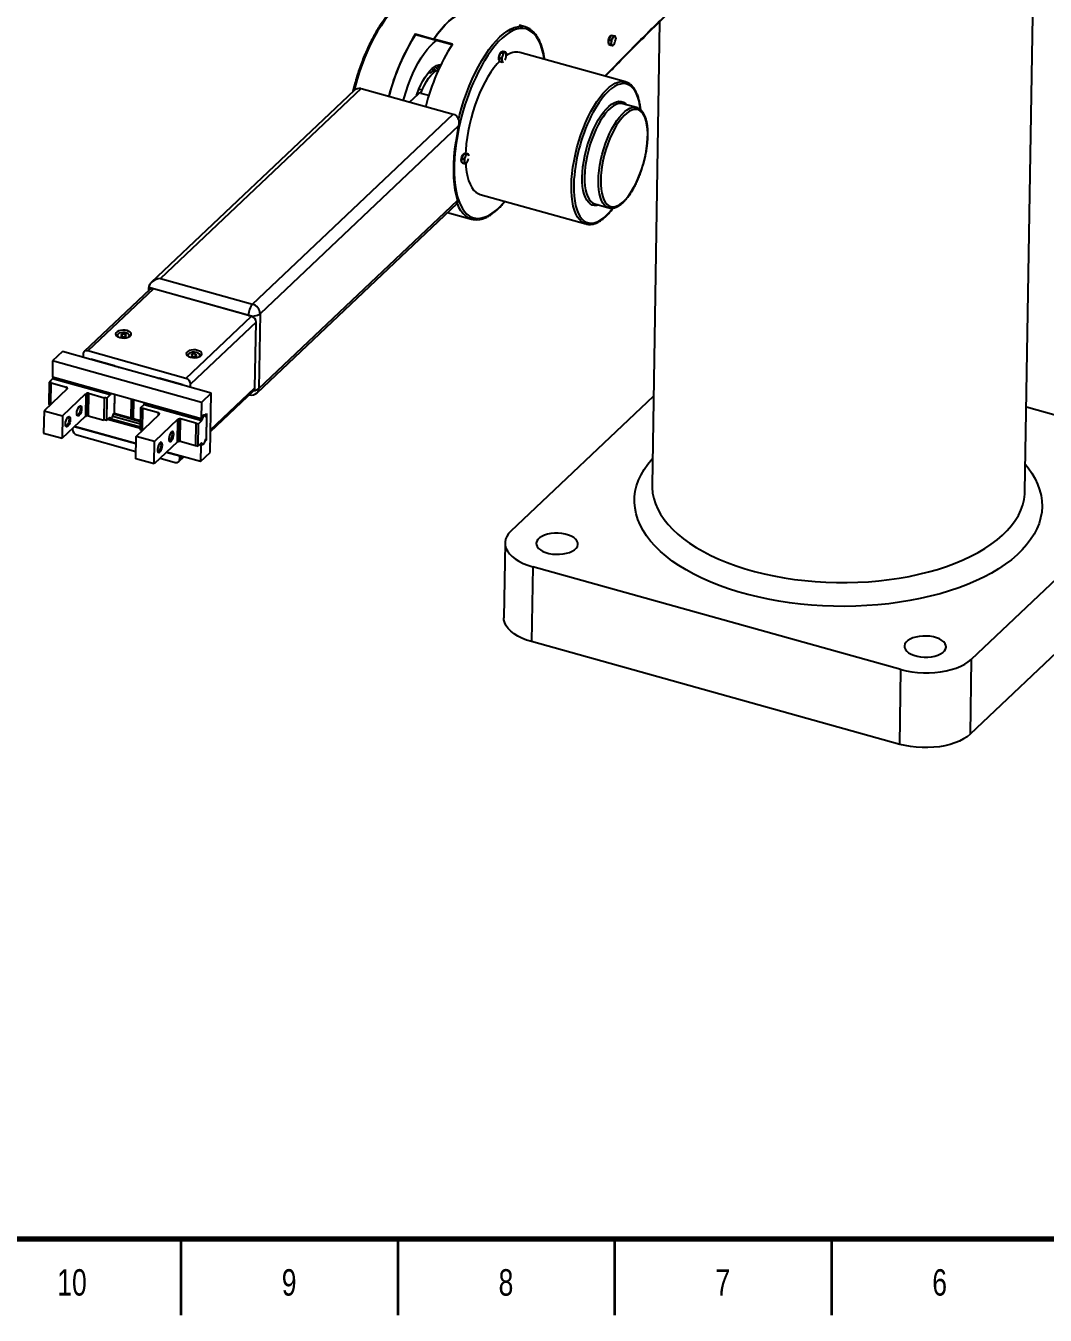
# Model space of a CAD drawing. Header units: millimetres. Extents: x 2 to 1187, y 2 to 839.
# Drawn here: x 708.7 to 943.8, y 2.5 to 299.8 of the extents above; entities that cross this region are included whole.
import ezdxf

# ---------------------------------------------------------------- set-up
doc = ezdxf.new("R2010")
doc.units = ezdxf.units.MM
doc.header["$PDSIZE"] = -1
doc.styles.add('SLDTEXTSTYLE0', font='TXT', dxfattribs={"width": 0.75})

msp = doc.modelspace()

# ---------------------------------------------------------------- linework, layer by layer
at = {"color": 7, "linetype": 'Continuous', "lineweight": 25}
for p, q in [((939.112363, 192.494074), (941.278208, 326.004343)), ((854.856924, 300.732456), (853.123677, 193.889009)), ((798.583783, 297.929971), (802.828872, 296.745589)), ((798.590492, 297.834414), (798.583783, 297.929971)), ((798.590492, 297.834414), (802.835581, 296.650032)), ((823.874508, 299.556379), (822.459478, 299.951173)), ((843.438106, 297.146018), (843.706598, 297.643406)), ((843.706598, 297.643406), (844.18572, 297.509731)), ((843.706598, 297.643406), (843.949624, 297.578197)), ((843.786057, 297.622086), (843.809776, 297.617223)), ((843.950453, 297.577974), (843.809776, 297.617223)), ((843.949624, 297.578197), (844.192651, 297.512987)), ((844.192651, 297.512987), (844.671773, 297.379312)), ((844.671773, 297.379312), (844.515636, 297.420279)), ((802.835581, 296.650032), (802.828872, 296.745589)), ((807.076036, 295.564319), (802.830947, 296.748701)), ((802.830947, 296.748701), (802.83765, 296.653138)), ((802.83765, 296.653138), (807.023506, 295.485282)), ((843.118685, 295.523431), (843.14415, 296.08603)), ((843.118685, 295.523431), (843.597807, 295.389756)), ((843.14415, 296.08603), (843.169615, 296.648629)), ((843.169615, 296.648629), (843.438106, 297.146018)), ((843.169615, 296.648629), (843.648737, 296.514953)), ((843.597807, 295.389756), (843.927723, 295.300304)), ((843.648737, 296.514953), (843.710162, 295.928112)), ((844.329307, 295.554951), (844.339003, 295.568802)), ((817.860803, 292.432324), (818.059204, 293.031589)), ((817.95233, 292.011267), (817.860803, 292.432324)), ((817.860803, 292.432324), (818.339925, 292.298649)), ((818.043857, 291.59021), (817.95233, 292.011267)), ((818.003544, 291.768684), (818.005159, 291.768233)), ((818.043857, 291.59021), (818.522979, 291.456535)), ((818.059204, 293.031589), (818.257604, 293.630854)), ((818.257604, 293.630854), (818.547532, 293.809061)), ((818.257604, 293.630854), (818.736726, 293.497179)), ((818.339925, 292.298649), (818.518342, 291.85335)), ((818.522979, 291.456535), (818.899797, 291.6105)), ((818.547532, 293.809061), (818.837459, 293.987269)), ((818.650334, 293.87225), (818.594766, 293.887754)), ((818.837459, 293.987269), (819.316581, 293.853593)), ((819.316581, 293.853593), (819.113544, 293.651144)), ((847.025106, 286.868203), (822.615843, 293.678399)), ((802.019367, 289.036361), (802.125493, 289.006751)), ((802.46407, 289.327441), (802.125493, 289.006751)), ((802.434092, 289.674703), (802.156295, 289.752208)), ((802.947471, 289.192572), (802.46407, 289.327441)), ((847.025106, 286.868203), (847.101648, 286.845609)), ((784.451666, 284.924728), (737.65902, 240.604118)), ((786.066953, 285.398386), (739.796954, 241.572813)), ((786.066953, 285.398386), (807.292399, 279.476476)), ((797.297561, 282.26504), (800.096955, 284.916543)), ((799.387486, 285.230406), (800.140623, 285.020281)), ((801.634828, 283.718156), (799.823296, 284.223574)), ((849.572752, 280.966452), (846.388935, 281.854738)), ((846.428214, 281.843318), (846.388935, 281.854738)), ((761.0224, 235.650903), (807.292399, 279.476476)), ((808.524264, 276.775992), (762.763205, 233.432471)), ((809.250203, 269.209177), (809.490411, 269.765661)), ((809.280512, 268.70328), (809.250203, 269.209177)), ((809.250203, 269.209177), (809.729325, 269.075502)), ((809.31082, 268.197383), (809.280512, 268.70328)), ((809.31082, 268.197383), (809.789942, 268.063708)), ((809.490411, 269.765661), (809.730619, 270.322145)), ((809.729325, 269.075502), (809.846524, 268.545363)), ((809.730619, 270.322145), (810.001136, 270.372732)), ((809.730619, 270.322145), (810.209741, 270.18847)), ((809.789942, 268.063708), (810.147349, 268.090052)), ((810.046345, 270.381186), (809.945345, 270.409365)), ((810.001136, 270.372732), (810.271653, 270.423319)), ((810.271653, 270.423319), (810.750775, 270.289644)), ((810.330976, 268.164882), (810.436092, 268.324608)), ((810.437407, 268.30785), (810.474572, 268.360945)), ((810.750775, 270.289644), (810.567148, 270.214815)), ((835.118174, 264.376956), (835.065899, 263.059575)), ((762.089931, 215.224526), (808.147963, 258.849331)), ((762.48338, 216.183082), (808.244439, 259.526604)), ((813.478783, 260.929138), (837.888045, 254.118941)), ((839.939245, 258.737612), (843.123062, 257.849326)), ((805.976944, 256.793007), (811.512603, 255.248555)), ((843.288966, 257.811015), (843.123062, 257.849326)), ((739.796954, 241.572813), (761.0224, 235.650903)), ((737.286401, 238.997766), (722.170759, 224.680677)), ((738.128393, 239.1615), (723.012751, 224.844411)), ((737.056123, 238.779653), (737.067121, 239.457595)), ((760.061353, 233.042193), (737.067121, 239.457595)), ((760.768868, 232.844796), (738.128393, 239.1615)), ((745.653226, 218.527707), (760.768868, 232.844796)), ((762.763205, 233.432471), (762.48338, 216.183082)), ((761.813351, 231.513737), (746.697709, 217.196648)), ((761.567105, 216.334275), (761.813351, 231.513737)), ((729.829703, 228.406208), (729.826015, 228.178893)), ((730.902212, 228.6964), (730.53711, 228.402899)), ((730.53711, 228.402899), (730.864416, 228.089999)), ((730.864416, 228.089999), (731.556825, 228.0706)), ((730.902212, 228.6964), (730.892362, 228.089216)), ((731.594621, 228.677001), (730.902212, 228.6964)), ((731.556825, 228.0706), (731.921927, 228.364101)), ((731.594621, 228.677001), (731.585153, 228.093372)), ((731.921927, 228.364101), (731.594621, 228.677001)), ((732.625647, 228.133476), (732.629334, 228.360792)), ((717.146652, 224.679), (714.907297, 222.55795)), ((723.691164, 222.853078), (717.146652, 224.679)), ((721.934689, 224.105543), (721.922377, 223.34657)), ((745.653226, 218.527707), (723.012751, 224.844411)), ((746.102544, 223.866077), (746.098857, 223.638762)), ((747.074664, 224.124289), (746.816562, 223.802099)), ((746.816562, 223.802099), (747.244259, 223.521179)), ((747.074664, 224.124289), (747.066771, 223.637757)), ((747.760462, 224.165558), (747.074664, 224.124289)), ((747.244259, 223.521179), (747.930056, 223.562449)), ((747.760462, 224.165558), (747.750503, 223.551644)), ((748.188158, 223.884638), (747.760462, 224.165558)), ((747.930056, 223.562449), (748.188158, 223.884638)), ((748.898489, 223.593345), (748.902176, 223.82066)), ((714.907297, 222.55795), (714.846295, 218.797583)), ((749.221768, 212.984195), (714.907297, 222.55795)), ((723.691164, 222.853078), (723.692283, 222.922075)), ((729.174404, 221.323251), (723.691164, 222.853078)), ((723.692283, 222.922075), (744.917729, 217.000165)), ((729.175523, 221.392248), (723.692283, 222.922075)), ((729.175523, 221.392248), (729.174404, 221.323251)), ((739.43337, 218.460994), (729.174404, 221.323251)), ((729.257513, 221.300063), (729.314039, 221.353603)), ((729.667796, 221.254904), (729.611271, 221.201365)), ((730.020479, 221.087195), (730.077005, 221.140735)), ((730.672543, 220.905269), (730.729068, 220.958809)), ((714.077241, 217.680349), (713.993294, 212.505533)), ((714.866184, 218.427613), (714.077241, 217.680349)), ((714.607877, 217.532302), (714.077241, 217.680349)), ((714.471852, 212.545272), (714.551893, 217.479275)), ((714.607877, 217.532302), (714.551893, 217.479275)), ((714.551893, 217.479275), (718.124843, 216.482421)), ((749.160766, 209.223828), (714.846295, 218.797583)), ((714.987997, 218.758048), (714.866184, 218.427613)), ((728.167464, 214.716549), (714.866184, 218.427613)), ((738.157974, 218.88614), (738.101449, 218.832601)), ((738.510658, 218.718431), (738.567183, 218.771971)), ((739.162721, 218.536505), (739.219247, 218.590045)), ((739.43337, 218.460994), (739.434489, 218.529992)), ((744.91661, 216.931168), (739.43337, 218.460994)), ((744.917729, 217.000165), (739.434489, 218.529992)), ((746.685397, 216.437675), (746.697709, 217.196648)), ((718.327364, 216.197098), (712.915591, 211.071227)), ((717.16068, 209.886845), (722.572453, 215.012716)), ((718.124843, 216.482421), (718.116982, 215.997831)), ((718.221237, 216.226708), (718.219093, 216.094547)), ((718.258559, 216.262058), (718.221237, 216.226708)), ((718.221237, 216.226708), (718.327364, 216.197098)), ((722.572453, 215.012716), (722.488505, 209.837899)), ((722.572453, 215.012716), (722.67858, 214.983106)), ((722.67858, 214.983106), (722.594633, 209.80829)), ((722.715903, 215.018457), (722.631955, 209.843641)), ((722.67858, 214.983106), (722.715903, 215.018457)), ((723.148199, 215.080902), (723.064251, 209.906085)), ((723.148199, 215.080902), (726.7919, 214.064307)), ((726.763937, 208.942517), (726.847884, 214.117333)), ((726.7919, 214.064307), (726.847884, 214.117333)), ((727.37852, 213.969286), (726.847884, 214.117333)), ((728.167464, 214.716549), (727.37852, 213.969286)), ((728.289276, 215.046985), (728.167464, 214.716549)), ((729.14204, 210.544336), (729.210912, 214.789848)), ((729.154573, 210.942933), (729.216951, 214.788163)), ((744.917729, 217.000165), (744.91661, 216.931168)), ((751.461122, 215.105245), (744.91661, 216.931168)), ((751.461122, 215.105245), (749.221768, 212.984195)), ((751.239501, 201.443729), (751.461122, 215.105245)), ((751.317875, 206.274971), (761.331035, 215.759141)), ((751.323666, 206.631993), (761.567105, 216.334275)), ((820.604897, 183.335937), (853.457268, 214.45273)), ((714.330553, 212.411437), (713.993294, 212.505533)), ((726.7919, 214.064307), (726.707953, 208.889491)), ((727.37852, 213.969286), (727.294573, 208.794469)), ((733.016824, 213.727996), (732.944763, 209.285889)), ((733.369272, 209.167451), (733.441333, 213.609558)), ((733.532792, 213.584041), (733.462578, 209.255828)), ((735.147988, 206.603362), (735.231935, 211.778179)), ((735.231935, 211.778179), (736.020879, 212.525443)), ((735.231935, 211.778179), (735.762572, 211.630131)), ((735.625117, 206.554994), (735.706588, 211.577105)), ((735.706588, 211.577105), (735.762572, 211.630131)), ((739.350289, 210.56051), (735.706588, 211.577105)), ((736.020879, 212.525443), (736.142691, 212.855878)), ((736.020879, 212.525443), (749.322158, 208.814379)), ((749.221768, 212.984195), (749.160766, 209.223828)), ((939.428232, 211.965368), (966.504876, 204.410971)), ((712.915591, 211.071227), (712.831643, 205.89641)), ((712.915591, 211.071227), (717.16068, 209.886845)), ((717.16068, 209.886845), (717.076732, 204.712028)), ((717.076732, 204.712028), (722.488505, 209.837899)), ((722.488505, 209.837899), (722.594633, 209.80829)), ((722.594633, 209.80829), (722.631955, 209.843641)), ((723.064251, 209.906085), (726.707953, 208.889491)), ((726.707953, 208.889491), (726.763937, 208.942517)), ((727.294573, 208.794469), (726.763937, 208.942517)), ((727.294573, 208.794469), (728.083516, 209.541733)), ((735.153825, 206.963196), (727.589363, 209.073685)), ((727.879027, 209.348046), (735.159561, 207.316774)), ((727.938037, 209.403939), (728.381771, 209.280137)), ((728.339246, 209.30458), (727.948295, 209.413656)), ((728.083516, 209.541733), (728.339246, 209.30458)), ((728.735005, 209.67961), (729.006167, 210.415641)), ((735.170261, 207.976349), (728.765799, 209.763197)), ((735.178583, 208.489378), (728.937964, 210.230514)), ((732.944763, 209.285889), (728.995851, 210.387638)), ((729.006167, 210.415641), (729.14204, 210.544336)), ((729.074289, 210.480163), (732.946611, 209.399783)), ((729.148412, 210.937097), (729.154573, 210.942933)), ((733.462578, 209.255828), (733.369272, 209.167451)), ((735.181382, 208.661872), (733.369272, 209.167451)), ((733.462578, 209.255828), (735.183229, 208.775766)), ((734.141036, 205.149317), (739.552809, 210.275188)), ((743.797899, 209.090806), (738.386126, 203.964935)), ((739.342428, 210.075921), (739.350289, 210.56051)), ((739.444538, 210.172637), (739.446682, 210.304797)), ((739.446682, 210.304797), (739.484005, 210.340148)), ((739.552809, 210.275188), (739.446682, 210.304797)), ((743.713951, 203.915989), (743.797899, 209.090806)), ((743.904026, 209.061196), (743.797899, 209.090806)), ((743.820078, 203.88638), (743.904026, 209.061196)), ((743.857401, 203.921731), (743.941348, 209.096547)), ((743.941348, 209.096547), (743.904026, 209.061196)), ((744.289697, 203.984175), (744.373645, 209.158992)), ((747.946595, 208.162137), (744.373645, 209.158992)), ((747.946595, 208.162137), (747.862647, 202.98732)), ((747.918631, 203.040347), (748.002579, 208.215163)), ((748.002579, 208.215163), (747.946595, 208.162137)), ((748.002579, 208.215163), (748.533215, 208.067115)), ((748.533215, 208.067115), (749.322158, 208.814379)), ((749.160766, 209.223828), (749.45043, 209.49819)), ((749.322158, 208.814379), (749.593683, 209.550931)), ((749.471322, 209.58507), (749.593683, 209.550931)), ((749.946815, 209.950131), (749.678101, 210.025102)), ((749.731275, 210.082394), (749.990779, 210.009992)), ((749.988593, 209.926375), (750.380682, 209.816982)), ((749.989436, 209.925598), (750.244809, 209.688287)), ((749.990779, 210.009992), (750.411072, 210.408081)), ((750.244809, 209.688287), (750.380682, 209.816982)), ((750.380682, 209.816982), (750.296735, 204.642165)), ((750.411072, 210.408081), (750.311454, 204.267299)), ((712.831643, 205.89641), (717.076732, 204.712028)), ((719.451626, 206.961457), (719.449089, 206.805031)), ((734.112771, 203.406955), (719.88873, 207.375469)), ((734.113891, 203.475952), (719.945256, 207.429008)), ((720.493572, 205.473972), (734.084789, 201.682016)), ((735.147988, 206.603362), (735.555999, 206.489527)), ((748.449267, 202.892299), (748.533215, 208.067115)), ((734.057089, 199.9745), (734.141036, 205.149317)), ((738.386126, 203.964935), (734.141036, 205.149317)), ((738.302178, 198.790118), (738.386126, 203.964935)), ((743.713951, 203.915989), (738.302178, 198.790118)), ((743.820078, 203.88638), (743.713951, 203.915989)), ((743.857401, 203.921731), (743.820078, 203.88638)), ((747.862647, 202.98732), (744.289697, 203.984175)), ((747.918631, 203.040347), (747.862647, 202.98732)), ((747.918631, 203.040347), (748.449267, 202.892299)), ((749.23821, 203.639562), (748.449267, 202.892299)), ((749.061148, 203.083046), (748.744057, 203.171515)), ((749.061148, 203.083046), (749.000146, 199.322679)), ((749.033721, 203.445876), (749.350812, 203.357407)), ((749.350812, 203.357407), (749.061148, 203.083046)), ((749.092731, 203.501769), (749.536466, 203.377966)), ((749.10299, 203.511485), (749.49394, 203.40241)), ((749.49394, 203.40241), (749.23821, 203.639562)), ((750.160862, 204.51347), (749.889699, 203.77744)), ((750.311454, 204.267299), (749.940845, 203.916269)), ((750.311454, 204.267299), (750.092659, 204.328343)), ((750.296735, 204.642165), (750.160862, 204.51347)), ((738.302178, 198.790118), (734.057089, 199.9745)), ((739.70104, 200.115079), (743.134047, 199.157268)), ((744.223302, 200.586112), (741.114176, 201.453559)), ((749.000146, 199.322679), (741.170701, 201.507098)), ((743.976039, 199.321002), (745.120582, 200.40508)), ((744.212109, 199.896136), (744.223302, 200.586112)), ((744.212109, 199.896136), (744.833889, 200.485067)), ((744.223302, 200.586112), (744.279827, 200.639651)), ((749.000146, 199.322679), (751.239501, 201.443729)), ((971.519213, 196.14739), (926.732125, 153.726387)), ((819.219198, 180.569624), (818.939373, 163.320236)), ((971.239388, 178.898001), (926.4523, 136.476998)), ((825.619234, 175.072357), (825.339409, 157.822968)), ((910.521016, 151.384716), (825.619234, 175.072357)), ((910.241191, 134.135328), (825.339409, 157.822968)), ((926.732125, 153.726387), (926.4523, 136.476998)), ((910.241191, 134.135328), (910.521016, 151.384716))]:
    msp.add_line(p, q, dxfattribs=at)
at = {"color": 7, "linetype": 'Continuous', "lineweight": 70}
msp.add_line((1169, 20), (20, 20), dxfattribs=at)
at = {"color": 7, "linetype": 'Continuous', "lineweight": 35}
for p, q in [((744.5, 20), (744.5, 2.5)), ((794.5, 20), (794.5, 2.5)), ((844.5, 20), (844.5, 2.5)), ((894.5, 20), (894.5, 2.5))]:
    msp.add_line(p, q, dxfattribs=at)
at = {"color": 7, "linetype": 'Continuous', "lineweight": 25, "flags": 128}
for points in [[(798.370404, 306.378263), (798.041638, 306.330128), (797.259925, 306.120533), (796.455882, 305.775261), (795.634466, 305.296439), (794.800742, 304.687021), (793.959849, 303.950762), (793.116972, 303.092204), (792.277308, 302.116638), (791.446033, 301.03008), (790.628273, 299.839228), (789.829069, 298.551424), (789.053348, 297.17461), (788.305894, 295.717271), (787.591314, 294.188395), (786.914015, 292.597406), (786.278171, 290.954114), (785.687704, 289.268651), (785.146253, 287.551407), (784.657156, 285.81297), (784.422873, 284.897455)], [(802.828872, 296.745589), (803.67471, 297.948188), (804.533569, 299.038373), (805.399831, 300.009018), (806.267833, 300.853773), (807.131898, 301.567116), (807.986376, 302.14438), (808.825678, 302.581791), (809.644317, 302.876489), (810.436939, 303.026547)], [(810.436939, 303.026547), (809.644539, 302.876551), (808.826135, 302.581993), (807.987076, 302.144799), (807.132845, 301.567827), (806.269026, 300.854846), (805.401265, 300.010518), (804.535232, 299.040361), (803.676589, 297.950714), (802.830947, 296.748701)], [(808.461751, 278.118523), (808.712661, 279.101472), (809.201758, 280.839909), (809.743209, 282.557153), (810.333676, 284.242616), (810.96952, 285.885908), (811.646819, 287.476897), (812.361399, 289.005773), (813.108853, 290.463111), (813.884574, 291.839926), (814.683778, 293.12773), (815.501538, 294.318581), (816.332813, 295.40514), (817.172477, 296.380706), (818.015354, 297.239264), (818.856247, 297.975523), (819.689972, 298.584941), (820.511387, 299.063763), (821.315431, 299.409035), (822.097144, 299.61863), (822.373177, 299.660718)], [(828.298673, 292.092887), (828.27195, 292.262055), (828.033596, 293.485756), (827.732105, 294.607148), (827.369384, 295.619143), (826.947726, 296.515343), (826.469796, 297.29008), (825.938617, 297.938458), (825.357546, 298.456377), (824.730258, 298.840562), (824.060718, 299.088584), (823.35316, 299.198876), (822.612056, 299.17074), (821.842092, 299.004354), (821.048137, 298.700769), (820.235209, 298.261907), (819.408449, 297.690539), (818.573083, 296.990281), (817.734393, 296.165558), (816.897681, 295.221584), (816.068238, 294.164328), (815.251308, 293.000475), (814.452054, 291.737381), (814.360504, 291.58444)], [(844.004118, 296.9881), (844.066679, 297.095178), (844.131893, 297.189681), (844.198643, 297.269994), (844.265786, 297.334741), (844.332176, 297.382815), (844.396674, 297.413394), (844.458178, 297.425953), (844.515636, 297.420279)], [(844.515636, 297.420279), (844.568064, 297.396468), (844.614566, 297.354928), (844.654345, 297.296369), (844.686721, 297.221794), (844.71114, 297.132478), (844.727184, 297.02995), (844.734579, 296.915964), (844.733198, 296.79247)], [(795.815703, 282.67848), (795.960398, 283.223908), (796.386787, 284.678764), (796.86477, 286.107258), (797.390053, 287.496552), (797.957915, 288.834164), (798.563253, 290.108071), (799.200627, 291.306827), (799.864309, 292.419658), (800.548336, 293.436566), (801.24656, 294.34841), (801.952707, 295.146999), (802.660431, 295.825153), (803.363373, 296.376781), (803.498669, 296.468713)], [(843.927723, 295.300304), (843.875295, 295.324115), (843.828794, 295.365655), (843.789015, 295.424213), (843.756639, 295.498789), (843.73222, 295.588104), (843.716175, 295.690632), (843.708781, 295.804619), (843.710162, 295.928112)], [(844.439241, 295.732483), (844.37668, 295.625405), (844.311466, 295.530902), (844.244717, 295.450589), (844.177573, 295.385842), (844.111184, 295.337768), (844.046685, 295.307189), (843.985181, 295.29463), (843.927723, 295.300304)], [(818.018829, 291.70535), (817.382815, 291.017649), (816.66657, 290.130708), (815.961766, 289.13748), (815.274244, 288.046193), (814.6097, 286.865892), (813.973641, 285.606355), (813.371339, 284.278021), (812.807782, 282.891896), (812.287642, 281.459466), (811.815229, 279.992601), (811.394456, 278.503455), (811.028811, 277.004368), (810.721324, 275.507762), (810.474542, 274.026038), (810.290511, 272.571475), (810.170755, 271.156125), (810.132617, 270.397319)], [(818.003544, 291.768684), (817.992177, 291.772282), (817.864244, 291.896344), (817.795047, 292.146261), (817.793933, 292.48828), (817.861052, 292.87621), (817.987339, 293.257658), (818.155739, 293.581108), (818.343508, 293.802876), (818.525287, 293.893011), (818.594766, 293.887754)], [(818.784847, 291.566546), (818.773467, 291.565378), (818.71576, 291.570046), (818.66303, 291.592865), (818.61618, 291.633443), (818.576012, 291.691086), (818.543212, 291.764809), (818.518342, 291.85335)], [(819.113544, 293.651144), (819.178176, 293.682703), (819.239873, 293.696265), (819.29758, 293.691597), (819.35031, 293.668779), (819.39716, 293.6282), (819.437329, 293.570557), (819.470128, 293.496834), (819.494998, 293.408294)], [(798.836339, 283.722525), (798.97598, 284.137357), (799.374881, 285.19937), (799.815519, 286.209022), (800.291216, 287.151007), (800.794761, 288.011045), (801.318519, 288.7761), (801.854551, 289.434573), (802.394733, 289.976483), (802.930874, 290.393615), (803.454848, 290.679647), (803.958712, 290.830241), (804.417828, 290.845097)], [(799.823296, 284.223574), (800.220329, 285.205245), (800.655726, 286.12655), (801.122101, 286.971862), (801.611544, 287.726842), (802.115751, 288.378684), (802.62617, 288.916331), (803.134144, 289.330662), (803.631056, 289.61465), (803.892785, 289.712312)], [(801.496708, 289.008565), (801.742915, 289.048802), (802.134474, 289.010798)], [(801.548296, 289.073319), (801.874578, 289.13543), (802.231758, 289.107402)], [(803.582251, 290.729844), (803.859854, 290.384532), (804.049806, 290.059291)], [(803.629111, 290.746305), (803.79899, 290.519475), (804.052401, 290.064964)], [(834.525529, 262.981519), (834.580017, 264.345928), (834.699773, 265.761278), (834.883805, 267.215842), (835.130587, 268.697565), (835.438074, 270.194171), (835.803719, 271.693258), (836.224491, 273.182404), (836.696905, 274.64927), (837.217045, 276.0817), (837.780601, 277.467825), (838.382904, 278.796159), (839.018963, 280.055695), (839.683506, 281.235997), (840.371029, 282.327283), (841.075833, 283.320512), (841.792078, 284.207452), (842.513829, 284.980755), (843.235106, 285.634013), (843.949932, 286.161812), (844.652383, 286.559779), (845.336639, 286.824617), (845.99703, 286.95413), (846.628084, 286.947246), (847.025106, 286.868203)], [(850.43371, 280.547544), (850.322687, 281.368183), (850.115702, 282.40673), (849.846391, 283.342796), (849.51705, 284.168396), (849.130489, 284.876484), (848.690007, 285.46102), (848.199362, 285.917018), (847.66274, 286.240585), (847.084719, 286.428963), (846.47023, 286.480544), (845.824516, 286.394887), (845.153086, 286.172724), (844.461669, 285.81595), (843.756163, 285.327609), (843.042588, 284.711866), (842.327031, 283.973977), (841.615597, 283.120235), (840.914356, 282.157925), (840.229292, 281.095256), (839.566248, 279.941296), (839.491949, 279.803701)], [(837.025334, 264.915494), (837.076548, 266.083304), (837.192728, 267.299966), (837.372558, 268.551695), (837.614001, 269.824308), (837.914319, 271.103385), (838.270112, 272.374435), (838.677347, 273.623055), (839.13141, 274.835099), (839.627157, 275.996833), (840.158971, 277.095095), (840.720825, 278.117441), (841.306355, 279.052287), (841.908925, 279.889041), (842.521709, 280.618222), (843.137762, 281.231569), (843.750106, 281.722131), (844.351802, 282.084351), (844.936033, 282.314125), (845.496178, 282.408849), (846.025892, 282.36745), (846.519172, 282.190396), (846.970429, 281.879695), (847.227374, 281.620813)], [(846.388935, 281.854738), (845.934759, 281.923995), (845.392237, 281.873448), (844.823592, 281.687167), (844.235492, 281.367337), (843.634829, 280.917708), (843.028648, 280.343551), (842.424055, 279.651598), (841.828139, 278.849962), (841.247885, 277.94804), (840.690096, 276.956406), (840.161313, 275.886688), (839.667735, 274.751426), (839.215149, 273.56393), (838.80886, 272.338123), (838.453632, 271.088376), (838.15363, 269.829341), (837.912371, 268.575779), (837.732684, 267.342387), (837.616675, 266.143626), (837.565704, 264.99355)], [(840.749521, 264.105263), (840.800492, 265.25534), (840.916501, 266.454101), (841.096188, 267.687493), (841.337447, 268.941054), (841.637449, 270.200089), (841.992677, 271.449836), (842.398965, 272.675644), (842.851552, 273.863139), (843.34513, 274.998401), (843.873913, 276.06812), (844.431701, 277.059753), (845.011955, 277.961675), (845.607872, 278.763312), (846.212465, 279.455265), (846.818646, 280.029422), (847.419308, 280.479051), (848.007409, 280.79888), (848.576054, 280.985161), (849.118576, 281.035709), (849.554554, 280.971431)], [(841.289891, 264.183319), (841.304883, 263.113836), (841.385384, 262.119557), (841.530418, 261.21255), (841.738224, 260.403825), (842.006279, 259.703199), (842.331329, 259.119177), (842.70943, 258.658848), (843.135991, 258.3278), (843.605834, 258.13005), (844.113257, 258.068001), (844.652099, 258.142404), (845.215821, 258.352357), (845.797578, 258.695311), (846.39031, 259.167103), (846.986821, 259.762007), (847.579871, 260.4728), (848.16226, 261.290855), (848.72692, 262.206242), (849.266996, 263.207849), (849.775933, 264.283518), (850.247552, 265.420191), (850.676128, 266.604072), (851.056461, 267.82079), (851.383931, 269.055574), (851.654566, 270.293438), (851.865079, 271.519353), (852.012915, 272.718441), (852.096279, 273.876144), (852.114161, 274.978411), (852.066341, 276.011862), (851.953403, 276.963951), (851.776715, 277.823121), (851.538422, 278.578944), (851.241419, 279.222245), (850.889308, 279.745215), (850.486366, 280.141505), (850.037482, 280.406306), (849.548106, 280.536403), (849.024178, 280.530217), (848.472057, 280.387822), (847.898447, 280.110948), (847.310309, 279.702956), (846.714784, 279.168797), (846.119098, 278.514956), (845.530485, 277.749369), (844.956088, 276.88133), (844.624984, 276.322344)], [(808.524264, 276.775992), (808.151309, 274.957489), (807.844502, 273.154668), (807.605896, 271.379583), (807.437085, 269.644097), (807.339197, 267.959812), (807.312888, 266.337986), (807.358332, 264.78946), (807.475225, 263.324586), (807.662788, 261.953154), (807.919765, 260.684333), (808.244439, 259.526604)], [(809.303875, 268.313307), (809.263213, 268.348073), (809.167239, 268.547368), (809.136429, 268.85504), (809.174943, 269.229537), (809.277581, 269.62028), (809.43048, 269.974497), (809.61299, 270.244349), (809.800463, 270.393392), (809.945345, 270.409365)], [(810.147349, 268.090052), (810.087987, 268.087705), (810.033232, 268.103575), (809.984021, 268.137391), (809.941196, 268.188575), (809.90549, 268.256251), (809.877513, 268.339261), (809.857745, 268.436184), (809.846524, 268.545363)], [(810.146567, 268.057681), (810.204353, 267.26043), (810.346199, 266.114528), (810.551859, 265.061344), (810.819629, 264.109604), (811.147289, 263.267195), (811.532125, 262.541098), (811.970948, 261.937329), (812.460122, 261.460891), (812.995593, 261.115732), (813.478783, 260.929138)], [(810.567148, 270.214815), (810.626511, 270.217162), (810.681266, 270.201292), (810.730477, 270.167476), (810.773302, 270.116292), (810.809008, 270.048616), (810.832733, 269.980961)], [(807.503686, 267.317157), (807.511894, 265.800099), (807.58671, 264.355771), (807.727661, 262.993304), (807.933857, 261.721312), (808.203993, 260.547838), (808.536362, 259.4803), (808.928862, 258.525448), (809.379011, 257.689319), (809.883965, 256.977198), (810.44053, 256.393588), (811.045187, 255.94218), (811.694114, 255.625826), (812.383209, 255.446527), (813.108113, 255.405417), (813.864245, 255.502755), (814.646823, 255.737926), (815.4509, 256.109443), (816.271393, 256.614958), (817.103113, 257.251274), (817.940803, 258.014368), (818.779167, 258.899416), (819.161612, 259.343626)], [(840.777685, 258.503687), (840.401146, 258.411276), (839.855443, 258.384576), (839.34322, 258.493957), (838.870281, 258.738181), (838.441984, 259.114479), (838.063182, 259.618589), (837.738168, 260.244798), (837.470623, 260.986012), (837.263579, 261.833832), (837.119382, 262.778652), (837.039666, 263.809767), (837.025334, 264.915494)], [(837.565704, 264.99355), (837.58037, 263.905642), (837.660499, 262.892657), (837.805153, 261.966472), (838.012636, 261.137944), (838.280514, 260.416789), (838.605648, 259.811461), (838.984226, 259.329056), (839.411809, 258.97523), (839.883384, 258.754133), (839.939245, 258.737612)], [(841.390909, 265.904973), (841.340591, 265.315023), (841.289891, 264.183319)], [(837.888045, 254.118941), (837.404855, 254.305535), (836.869384, 254.650694), (836.380211, 255.127132), (835.941388, 255.730902), (835.556552, 256.456999), (835.228891, 257.299408), (834.961122, 258.251147), (834.755462, 259.304332), (834.613616, 260.450234), (834.536759, 261.679358), (834.525529, 262.981519)], [(835.065899, 263.059575), (835.077506, 261.769861), (835.155086, 260.553732), (835.297978, 259.421564), (835.504963, 258.383017), (835.774275, 257.446951), (836.103616, 256.621352), (836.490176, 255.913263), (836.930658, 255.328727), (837.421303, 254.87273), (837.957925, 254.549162), (838.535947, 254.360784), (839.150436, 254.309203), (839.79615, 254.39486), (840.467579, 254.617023), (841.158997, 254.973797), (841.864503, 255.462139), (842.578078, 256.077881), (843.293635, 256.815771), (844.005069, 257.669513), (844.064491, 257.746333)], [(843.123062, 257.849326), (843.067201, 257.865846), (842.595626, 258.086944), (842.168043, 258.440769), (841.789465, 258.923174), (841.464331, 259.528503), (841.196452, 260.249658), (840.98897, 261.078185), (840.844316, 262.00437), (840.764187, 263.017355), (840.749521, 264.105263)], [(838.020437, 254.085628), (837.982186, 254.094516), (837.888045, 254.118941)], [(730.395357, 227.933094), (730.877866, 227.840183), (731.389316, 227.819238), (731.888275, 227.871954), (732.334318, 227.994062), (732.69131, 228.175669), (732.93033, 228.402061), (733.032014, 228.654899), (732.988124, 228.913699), (732.802215, 229.157493), (732.489349, 229.366533), (732.074873, 229.523881), (731.592364, 229.616792), (731.080914, 229.637737), (730.581955, 229.585021), (730.135912, 229.462913), (729.77892, 229.281306), (729.5399, 229.054914), (729.438216, 228.802076), (729.482106, 228.543276), (729.668015, 228.299482), (729.980881, 228.090442), (730.395357, 227.933094)], [(732.490581, 228.060758), (732.551729, 228.134898), (732.629371, 228.363809), (732.555317, 228.594853), (732.337592, 228.802995), (731.999791, 228.965677), (731.578518, 229.065272), (731.119426, 229.090986), (730.672264, 229.040033), (730.28549, 228.917934), (730.001015, 228.737921), (729.849668, 228.519501), (729.847849, 228.286343), (729.958652, 228.101832)], [(746.668199, 223.392963), (747.150707, 223.300052), (747.662158, 223.279107), (748.161116, 223.331823), (748.60716, 223.453931), (748.964152, 223.635538), (749.203172, 223.86193), (749.304856, 224.114768), (749.260965, 224.373568), (749.075057, 224.617362), (748.762191, 224.826402), (748.347715, 224.98375), (747.865206, 225.076661), (747.353755, 225.097606), (746.854797, 225.04489), (746.408754, 224.922782), (746.051762, 224.741175), (745.812742, 224.514783), (745.711058, 224.261945), (745.754948, 224.003145), (745.940857, 223.759351), (746.253723, 223.550311), (746.668199, 223.392963)], [(748.763422, 223.520627), (748.884048, 223.712917), (748.882192, 223.946119), (748.730809, 224.168187), (748.446305, 224.355055), (748.05951, 224.486474), (747.612339, 224.548203), (747.153251, 224.533552), (746.731993, 224.444109), (746.394217, 224.289566), (746.176526, 224.086671), (746.102509, 223.857411), (746.180187, 223.626628), (746.231494, 223.5617)], [(718.258559, 216.262058), (718.282246, 216.291162), (718.294147, 216.322181), (718.293805, 216.353925), (718.281233, 216.385172), (718.256913, 216.414723), (718.221781, 216.441441), (718.177187, 216.464299), (718.124843, 216.482421)], [(720.477738, 210.481012), (720.517242, 210.866969), (720.619507, 211.270331), (720.772197, 211.642447), (720.956896, 211.938435), (721.151326, 212.122593), (721.332036, 212.17271), (721.47723, 212.08274), (721.569395, 211.863536), (721.597415, 211.541537), (721.55791, 211.15558), (721.455645, 210.752217), (721.302955, 210.380101), (721.118257, 210.084113), (720.923827, 209.899955), (720.743117, 209.849838), (720.597923, 209.939808), (720.505758, 210.159012), (720.477738, 210.481012)], [(721.019605, 212.011351), (721.034299, 212.014605), (721.180158, 211.971727), (721.275147, 211.790765), (721.304804, 211.49927), (721.264616, 211.141618), (721.160699, 210.772258), (721.008875, 210.447424), (720.832258, 210.216567), (720.657734, 210.114834), (720.511876, 210.157712), (720.504459, 210.164952)], [(717.865158, 208.006453), (717.904662, 208.39241), (718.006927, 208.795773), (718.159617, 209.167889), (718.344316, 209.463876), (718.538746, 209.648035), (718.719456, 209.698151), (718.864649, 209.608182), (718.956815, 209.388978), (718.984835, 209.066978), (718.94533, 208.681021), (718.843065, 208.277659), (718.690375, 207.905542), (718.505677, 207.609555), (718.311247, 207.425397), (718.130537, 207.37528), (717.985343, 207.465249), (717.893178, 207.684454), (717.865158, 208.006453)], [(718.407025, 209.536792), (718.421719, 209.540047), (718.567578, 209.497169), (718.662566, 209.316207), (718.692224, 209.024711), (718.652036, 208.667059), (718.548119, 208.2977), (718.396295, 207.972865), (718.219678, 207.742008), (718.045154, 207.640275), (717.899296, 207.683153), (717.891879, 207.690393)], [(728.339246, 209.30458), (728.380623, 209.280465), (728.428236, 209.278531), (728.480257, 209.298852), (728.534688, 209.340649), (728.589439, 209.402316), (728.642407, 209.481484), (728.691558, 209.575114), (728.735005, 209.67961)], [(739.350289, 210.56051), (739.402632, 210.542389), (739.447227, 210.519531), (739.482359, 210.492813), (739.506678, 210.463262), (739.519251, 210.432015), (739.519593, 210.400271), (739.507692, 210.369252), (739.484005, 210.340148)], [(749.45043, 209.49819), (749.498003, 209.673515), (749.563512, 209.837071), (749.641593, 209.97546), (749.725848, 210.077345), (749.809376, 210.134379), (749.885334, 210.141891), (749.947499, 210.099265), (749.990779, 210.009992)], [(749.593683, 209.550931), (749.637146, 209.655405), (749.686309, 209.749003), (749.739284, 209.828131), (749.794037, 209.88975), (749.848465, 209.931494), (749.900477, 209.95176), (749.948077, 209.949769), (749.989436, 209.925598)], [(741.703183, 204.559102), (741.731203, 204.237102), (741.823369, 204.017898), (741.968563, 203.927928), (742.149273, 203.978045), (742.343703, 204.162203), (742.528401, 204.458191), (742.681091, 204.830307), (742.783356, 205.23367), (742.822861, 205.619627), (742.794841, 205.941626), (742.702675, 206.16083), (742.557481, 206.2508), (742.376771, 206.200683), (742.182341, 206.016525), (741.997643, 205.720537), (741.844953, 205.348421), (741.742688, 204.945059), (741.703183, 204.559102)], [(741.729905, 204.243042), (741.737321, 204.235802), (741.88318, 204.192924), (742.057703, 204.294657), (742.234321, 204.525514), (742.386145, 204.850348), (742.490062, 205.219708), (742.53025, 205.57736), (742.500592, 205.868855), (742.405603, 206.049817), (742.259744, 206.092695), (742.245051, 206.089441)], [(739.090603, 202.084543), (739.118623, 201.762544), (739.210789, 201.543339), (739.355982, 201.45337), (739.536693, 201.503487), (739.731122, 201.687645), (739.915821, 201.983632), (740.068511, 202.355749), (740.170776, 202.759111), (740.21028, 203.145068), (740.18226, 203.467068), (740.090095, 203.686272), (739.944901, 203.776241), (739.764191, 203.726125), (739.569761, 203.541966), (739.385063, 203.245979), (739.232373, 202.873863), (739.130108, 202.4705), (739.090603, 202.084543)], [(739.117325, 201.768483), (739.124741, 201.761243), (739.2706, 201.718365), (739.445123, 201.820098), (739.621741, 202.050955), (739.773565, 202.37579), (739.877481, 202.745149), (739.91767, 203.102801), (739.888012, 203.394297), (739.793023, 203.575259), (739.647164, 203.618137), (739.632471, 203.614882)], [(749.808358, 203.598874), (749.778079, 203.530329), (749.699998, 203.39194), (749.615743, 203.290055), (749.532215, 203.233021), (749.456258, 203.225509), (749.394092, 203.268135), (749.350812, 203.357407)], [(749.889699, 203.77744), (749.846252, 203.672944), (749.797101, 203.579314), (749.744133, 203.500145), (749.689383, 203.438479), (749.634951, 203.396682), (749.58293, 203.376361), (749.535317, 203.378295), (749.49394, 203.40241)], [(939.212097, 198.642009), (939.826245, 197.878925), (940.696119, 196.646156), (941.432788, 195.392782), (942.034052, 194.122543), (942.498118, 192.839229), (942.823601, 191.546672), (943.009529, 190.248727), (943.055347, 188.949269), (942.960918, 187.652176), (942.726525, 186.361319), (942.352867, 185.080549), (941.841059, 183.813691), (941.192628, 182.564524), (940.40951, 181.336776), (939.494042, 180.134112), (938.448955, 178.960121), (937.27737, 177.818306), (935.982781, 176.712075), (934.569054, 175.644729), (933.040407, 174.619454), (931.401401, 173.63931), (929.656929, 172.707222), (927.812197, 171.82597), (925.87271, 170.998187), (923.844256, 170.226341), (921.732889, 169.512737), (919.544911, 168.859504), (917.28685, 168.268591), (914.965446, 167.741763), (912.587627, 167.280591), (910.160489, 166.886451), (907.691276, 166.56052), (905.187357, 166.303771), (902.656204, 166.11697), (900.105372, 166.000675), (897.542473, 165.955232), (894.975155, 165.980776), (892.411082, 166.077233), (889.857904, 166.244314), (887.323242, 166.48152), (884.81466, 166.788143), (882.339645, 167.163269), (879.905583, 167.605777), (877.519738, 168.114348), (875.18923, 168.687463), (872.921016, 169.323412), (870.721863, 170.020297), (868.598335, 170.776039), (866.55677, 171.588381), (864.60326, 172.4549), (862.743636, 173.373009), (860.983447, 174.339969), (859.327946, 175.352894), (857.782074, 176.40876), (856.350445, 177.504417), (855.037331, 178.636595), (853.846651, 179.801914), (852.781958, 180.996898), (851.84643, 182.21798), (851.042859, 183.461515), (850.373642, 184.723792), (849.840778, 186.001045), (849.445857, 187.289462), (849.190056, 188.585196), (849.07414, 189.884383), (849.098454, 191.183143), (849.262926, 192.477601), (849.567065, 193.763894), (850.009964, 195.038183), (850.5903, 196.296665), (851.306341, 197.535585), (852.155951, 198.751245), (853.136595, 199.940016), (853.22341, 200.036944)], [(853.123677, 193.889009), (853.129076, 193.322114), (853.242992, 192.079517), (853.496758, 190.840547), (853.889545, 189.609246), (854.420073, 188.38963), (855.086611, 187.185676), (855.886985, 186.001312), (856.818584, 184.840402), (857.878369, 183.70673), (859.062885, 182.603997), (860.368266, 181.535798), (861.790256, 180.505617), (863.324216, 179.516815), (864.965142, 178.572618), (866.707683, 177.676104), (868.546154, 176.830198), (870.474559, 176.03766), (872.486607, 175.301074), (874.575736, 174.622843), (876.735132, 174.005179), (878.95775, 173.450097), (881.236342, 172.959408), (883.563475, 172.534712), (885.931558, 172.177394), (888.332867, 171.88862), (890.759569, 171.669331), (893.20375, 171.520244), (895.657437, 171.441843), (898.112626, 171.434386), (900.561309, 171.497896), (902.995499, 171.632166), (905.407255, 171.836759), (907.788713, 172.111006), (910.132103, 172.454014), (912.429782, 172.864663), (914.674255, 173.341614), (916.858202, 173.883311), (918.974499, 174.487988), (921.016242, 175.153672), (922.976773, 175.878192), (924.849696, 176.659184), (926.628902, 177.494102), (928.308588, 178.380221), (929.883276, 179.314652), (931.347828, 180.294346), (932.697467, 181.316108), (933.927792, 182.376606), (935.03479, 183.472379), (936.014849, 184.599854), (936.864773, 185.755354), (937.581789, 186.935109), (938.163559, 188.135271), (938.608186, 189.351926), (938.914218, 190.581104), (939.080658, 191.818798), (939.112363, 192.494074)], [(820.604897, 183.335937), (820.044807, 182.723614), (819.625222, 182.081755), (819.351418, 181.418432), (819.226838, 180.741988), (819.253049, 180.060928), (819.429722, 179.383817), (819.754635, 178.719171), (820.223701, 178.075348), (820.831022, 177.460444), (821.56896, 176.882192), (822.428236, 176.347864), (823.398044, 175.864179), (824.466187, 175.43722), (825.619234, 175.072357)], [(827.385683, 178.958879), (827.945732, 178.637629), (828.605195, 178.369168), (829.344035, 178.161653), (830.139804, 178.021388), (830.968321, 177.952636), (831.804413, 177.957486), (832.622675, 178.035791), (833.398246, 178.18517), (834.107559, 178.401086), (834.729064, 178.676978), (835.243874, 179.004462), (835.636349, 179.373589), (835.894563, 179.773143), (836.010671, 180.190984), (835.981144, 180.614415), (835.80688, 181.030572), (835.493173, 181.426808), (835.049556, 181.791085), (834.489507, 182.112335), (833.830044, 182.380796), (833.091204, 182.588312), (832.295436, 182.728576), (831.466918, 182.797328), (830.630826, 182.792478), (829.812564, 182.714174), (829.036993, 182.564794), (828.32768, 182.348878), (827.706175, 182.072987), (827.191365, 181.745502), (826.79889, 181.376375), (826.540676, 180.976821), (826.424568, 180.55898), (826.454095, 180.135549), (826.628359, 179.719393), (826.942066, 179.323156), (827.385683, 178.958879)], [(825.339409, 157.822968), (824.186362, 158.187832), (823.118219, 158.61479), (822.148411, 159.098475), (821.289135, 159.632803), (820.551197, 160.211055), (819.943876, 160.825959), (819.47481, 161.469782), (819.149897, 162.134428), (818.973224, 162.811539), (818.939373, 163.320236)], [(912.287466, 155.271239), (912.847514, 154.949989), (913.506977, 154.681528), (914.245818, 154.474012), (915.041586, 154.333748), (915.870103, 154.264996), (916.706195, 154.269846), (917.524458, 154.34815), (918.300029, 154.49753), (919.009342, 154.713445), (919.630846, 154.989337), (920.145657, 155.316822), (920.538132, 155.685949), (920.796346, 156.085503), (920.912453, 156.503344), (920.882926, 156.926775), (920.708662, 157.342931), (920.394956, 157.739168), (919.951339, 158.103445), (919.39129, 158.424695), (918.731827, 158.693156), (917.992986, 158.900671), (917.197218, 159.040936), (916.368701, 159.109688), (915.532609, 159.104838), (914.714346, 159.026533), (913.938776, 158.877154), (913.229462, 158.661238), (912.607958, 158.385346), (912.093147, 158.057862), (911.700672, 157.688734), (911.442458, 157.28918), (911.326351, 156.87134), (911.355878, 156.447908), (911.530142, 156.031752), (911.843849, 155.635516), (912.287466, 155.271239)], [(910.521016, 151.384716), (911.744466, 151.086536), (913.022932, 150.85879), (914.340339, 150.704341), (915.680119, 150.625131), (917.025422, 150.622157), (918.359332, 150.695457), (919.665074, 150.844108), (920.926226, 151.066241), (922.12693, 151.359063), (923.252086, 151.71889), (924.287545, 152.141199), (925.220284, 152.620679), (926.038574, 153.151299), (926.732125, 153.726387)], [(926.4523, 136.476998), (925.758749, 135.90191), (924.940459, 135.37129), (924.00772, 134.891811), (922.972261, 134.469502), (921.847105, 134.109674), (920.646401, 133.816852), (919.385249, 133.594719), (918.079507, 133.446068), (916.745597, 133.372769), (915.400294, 133.375742), (914.060514, 133.454952), (912.743107, 133.609401), (911.464641, 133.837148), (910.241191, 134.135328)]]:
    msp.add_lwpolyline(points, dxfattribs=at)
at = {"color": 7, "linetype": 'Continuous', "lineweight": 25}
for centre, radius, start, end in [((840.200026, 271.569175), 49.262596, 147.64878073, 165.83819649), ((840.019521, 271.614934), 49.028824, 147.67122076, 165.83982171), ((822.856981, 295.909107), 3.782678, 51.38542493, 97.34824514), ((844.008086, 296.922638), 0.758487, 114.88186584, 159.72312119), ((848.684703, 269.202474), 49.256756, 147.64303572, 165.8389584), ((844.845247, 296.19699), 1.837238, 147.44969136, 200.15537133), ((846.299605, 295.78076), 2.593632, 152.25730981, 176.74309151), ((842.143754, 296.939823), 2.593632, 332.25730981, 356.74309151), ((860.326394, 265.428568), 52.886603, 150.35891813, 174.10901507), ((820.595227, 292.151565), 2.098186, 159.86961201, 188.17111502), ((820.079089, 292.502592), 1.500482, 130.05253817, 165.68180896), ((817.174567, 293.10427), 2.326569, 330.5419598, 342.06862097), ((817.418113, 293.110079), 2.098186, 339.86961201, 8.17111502), ((821.887428, 289.790526), 3.955521, 79.38834197, 126.94249545), ((802.07811, 288.401423), 1.319106, 41.73781847, 88.01836729), ((800.822033, 288.713405), 2.44897, 32.96881971, 38.8779788), ((802.670728, 288.743289), 0.72, 52.40188389, 70.58077711), ((802.263166, 289.706157), 0.72, 336.38215336, 21.15230173), ((799.76049, 288.090789), 3.680245, 20.51078817, 30.16942667), ((801.902685, 288.698929), 2.086131, 27.56918995, 57.3670646), ((874.278203, 261.60774), 39.25782, 152.38687555, 175.95504056), ((868.450298, 263.215076), 27.192758, 151.18302945, 174.32303973), ((849.483724, 266.538686), 41.987256, 174.09728961, 178.93763806), ((812.318729, 268.608844), 2.47302, 156.17658821, 181.47091202), ((810.992071, 269.338959), 0.973489, 115.88041043, 163.97218459), ((809.722427, 268.965908), 0.973489, 295.88041043, 343.97218459), ((808.164326, 269.764803), 2.712696, 336.82218109, 348.25965286), ((814.744601, 261.228831), 6.991286, 199.74741254, 229.42137382), ((812.529547, 258.892553), 3.779479, 231.88766109, 277.31553016), ((737.851196, 238.340155), 0.86686, 71.35089024, 130.6579332), ((764.159647, 233.013764), 4.098392, 139.94991909, 179.60255855), ((760.354495, 233.334576), 2.410698, 2.32733891, 73.9152644), ((761.012874, 236.00237), 3.109347, 252.18050185, 304.25837243), ((760.368125, 231.455), 1.446419, 2.32733891, 73.9152644), ((722.726594, 224.106016), 0.791905, 68.81668709, 180.0342082), ((745.252483, 217.137911), 1.446419, 2.32733891, 73.9152644), ((722.995956, 214.607273), 0.497496, 72.18050185, 124.25837243), ((760.714593, 216.676575), 2, 256.47011378, 313.44586257), ((761.060626, 217.979778), 2.291799, 275.13130482, 308.37472338), ((760.778802, 216.321827), 0.788402, 314.46289338, 0.9046964), ((761.169541, 216.162335), 1.314003, 314.46289338, 0.9046964), ((722.912008, 209.432457), 0.497496, 72.18050185, 124.25837243), ((744.221401, 208.685363), 0.497496, 72.18050185, 124.25837243), ((720.894314, 206.863768), 1.446419, 182.32733891, 253.9152644), ((744.137454, 203.510547), 0.497496, 72.18050185, 124.25837243), ((743.420204, 199.895663), 0.791905, 248.81668709, 0.0342082)]:
    msp.add_arc(centre, radius, start, end, dxfattribs=at)
msp.add_ellipse((739.768972, 239.847874), major_axis=(2.671218, 0.662463), ratio=0.6138691599, start_param=1.4093601399, end_param=2.9801564667, dxfattribs=at)
for points, knots in [([(842.245822, 288.201625), (844.253212, 290.272035), (848.673805, 294.831406), (855.508432, 301.537422), (862.749914, 308.386852), (869.989628, 314.939789), (877.22386, 321.201141), (884.243011, 327.003516), (891.042716, 332.342382), (895.798406, 335.962608), (898.347927, 337.779561), (898.709908, 338.037532)], [0, 0, 0, 0, 0.1063090002, 0.2341093609, 0.3618946434, 0.4899314796, 0.6179834832, 0.7460204689, 0.8633001724, 0.9805913525, 1, 1, 1, 1]), ([(842.347663, 288.173212), (843.168286, 289.02675), (845.483161, 291.434476), (849.279828, 295.264989), (853.72379, 299.659656), (858.128407, 303.902087), (862.493968, 308.000064), (866.831898, 311.963225), (871.165605, 315.816191), (875.518649, 319.580541), (879.903521, 323.266775), (884.320691, 326.873655), (888.771025, 330.403979), (893.254219, 333.845396), (896.570969, 336.338205), (898.390529, 337.649379), (898.707315, 337.877654)], [0, 0, 0, 0, 0.0435348368, 0.1228063007, 0.201371569, 0.2792580459, 0.3564928597, 0.4330833117, 0.5096419733, 0.5868284089, 0.6646634191, 0.7431720288, 0.8223794243, 0.9023109914, 0.9829923332, 1, 1, 1, 1]), ([(798.243531, 306.378467), (798.049837, 306.35442), (797.605657, 306.299276), (796.89119, 306.068603), (796.105241, 305.712378), (795.304554, 305.230838), (794.495121, 304.631619), (793.682227, 303.917563), (792.870931, 303.094089), (792.065705, 302.166543), (791.27063, 301.140549), (790.489615, 300.021959), (789.726521, 298.816991), (788.985161, 297.532245), (788.269299, 296.174718), (787.582612, 294.751784), (786.928695, 293.271168), (786.310912, 291.740918), (785.732822, 290.169344), (785.196459, 288.565037), (784.708643, 286.936582), (784.344575, 285.611052), (784.162463, 284.830634), (784.108592, 284.599778)], [0, 0, 0, 0, 0.03745256334, 0.08588677675, 0.1349478228, 0.18448379747, 0.234292421, 0.28421054588, 0.33412656503, 0.38399446495, 0.43380237627, 0.48355081966, 0.53324561141, 0.58289429898, 0.63250452462, 0.68208336479, 0.73163713701, 0.78117141787, 0.83069114792, 0.88020076595, 0.92970434816, 0.97920574355, 1, 1, 1, 1]), ([(828.36173, 292.075294), (828.309347, 292.416091), (828.193644, 293.168838), (827.943494, 294.232368), (827.6259, 295.278768), (827.248477, 296.22648), (826.814879, 297.0739), (826.323759, 297.809038), (825.831288, 298.391671), (825.479218, 298.674323), (825.32955, 298.794481)], [0, 0, 0, 0, 0.1092897371, 0.2413976707, 0.3736942215, 0.5061571747, 0.6386864688, 0.7709957016, 0.9026482129, 1, 1, 1, 1]), ([(844.18572, 297.509731), (844.152993, 297.372997), (844.110638, 297.196037), (844.023847, 297.026612), (844.004118, 296.9881)], [0, 0, 0, 0, 0.7726909478, 1, 1, 1, 1]), ([(844.515636, 297.420279), (844.509792, 297.421848), (844.42649, 297.444213), (844.301729, 297.478163), (844.18572, 297.509731)], [0, 0, 0, 0, 0.070150268, 1, 1, 1, 1]), ([(844.733198, 296.79247), (844.733714, 296.805822), (844.741078, 296.99615), (844.705166, 297.194695), (844.671773, 297.379312)], [0, 0, 0, 0, 0.070150268, 1, 1, 1, 1]), ([(843.710162, 295.928112), (843.709472, 295.914809), (843.699637, 295.725171), (843.646871, 295.551367), (843.597807, 295.389756)], [0, 0, 0, 0, 0.070150268, 1, 1, 1, 1]), ([(844.004118, 296.9881), (843.920772, 296.857364), (843.815905, 296.69287), (843.677201, 296.545248), (843.648737, 296.514953)], [0, 0, 0, 0, 0.7947832543, 1, 1, 1, 1]), ([(843.927723, 295.300304), (843.933393, 295.298783), (844.014225, 295.277107), (844.050308, 295.267899), (844.08386, 295.259336)], [0, 0, 0, 0, 0.070150268, 1, 1, 1, 1]), ([(844.08386, 295.259336), (844.112324, 295.289631), (844.251028, 295.437253), (844.355895, 295.601746), (844.439241, 295.732483)], [0, 0, 0, 0, 0.2052167455, 1, 1, 1, 1]), ([(818.625215, 292.873672), (818.609035, 292.827839), (818.53785, 292.626205), (818.426198, 292.441426), (818.339925, 292.298649)], [0, 0, 0, 0, 0.22730905279, 1, 1, 1, 1]), ([(818.518342, 291.85335), (818.520423, 291.843399), (818.550095, 291.701558), (818.536044, 291.574593), (818.522979, 291.456535)], [0, 0, 0, 0, 0.070150268, 1, 1, 1, 1]), ([(818.736726, 293.497179), (818.733997, 293.454204), (818.720697, 293.244793), (818.667497, 293.038015), (818.625215, 292.873672)], [0, 0, 0, 0, 0.2052167455, 1, 1, 1, 1]), ([(819.113544, 293.651144), (819.106589, 293.646946), (819.007448, 293.587113), (818.867167, 293.540511), (818.736726, 293.497179)], [0, 0, 0, 0, 0.070150268, 1, 1, 1, 1]), ([(819.494998, 293.408294), (819.492744, 293.418292), (819.4606, 293.560823), (819.385973, 293.712529), (819.316581, 293.853593)], [0, 0, 0, 0, 0.070150268, 1, 1, 1, 1]), ([(802.929779, 289.964033), (802.923016, 289.982111), (802.913341, 290.007975), (802.88513, 290.037273), (802.876637, 290.046092)], [0, 0, 0, 0, 0.6989631676, 1, 1, 1, 1]), ([(784.471032, 284.907174), (784.511762, 284.956736), (784.717497, 285.20708), (785.234334, 285.426261), (785.755477, 285.47417), (786.015212, 285.410975), (786.066953, 285.398386)], [0, 0, 0, 0, 0.1057748329, 0.5342904237, 0.9072272304, 1, 1, 1, 1]), ([(850.502581, 280.431889), (850.501043, 280.453792), (850.472206, 280.864616), (850.36006, 281.597605), (850.161691, 282.616011), (849.896604, 283.539253), (849.573628, 284.37062), (849.191091, 285.100558), (848.750669, 285.720628), (848.257048, 286.228012), (847.711488, 286.596258), (847.324479, 286.797843), (847.115096, 286.840659), (847.110817, 286.841534)], [0, 0, 0, 0, 0.006235504, 0.1169601182, 0.2279106945, 0.3391119251, 0.4505513949, 0.562104755, 0.6733274481, 0.7835081187, 0.8917900106, 0.9977889576, 1, 1, 1, 1]), ([(843.321722, 257.818925), (843.427079, 257.798084), (843.706121, 257.742887), (844.185781, 257.79125), (844.748088, 257.946248), (845.32702, 258.226816), (845.918232, 258.627004), (846.514927, 259.145721), (847.108498, 259.774948), (847.691746, 260.50563), (848.258896, 261.328538), (848.804935, 262.234632), (849.324986, 263.214392), (849.814259, 264.257691), (850.268107, 265.353783), (850.682107, 266.491368), (851.052137, 267.658696), (851.374448, 268.843696), (851.645708, 270.034081), (851.863062, 271.217538), (852.024157, 272.381881), (852.127152, 273.515234), (852.170693, 274.606148), (852.153875, 275.643756), (852.076156, 276.617895), (851.937214, 277.519211), (851.736736, 278.339056), (851.474272, 279.069489), (851.14927, 279.700915), (850.763258, 280.22546), (850.318278, 280.623233), (849.908208, 280.871423), (849.638147, 280.935241), (849.547545, 280.956651)], [0, 0, 0, 0, 0.0187480483, 0.0496545831, 0.0811406371, 0.1136017268, 0.1468947022, 0.1806153551, 0.2144206858, 0.2481460726, 0.2817679792, 0.3152958564, 0.3487477858, 0.3821418659, 0.4154938861, 0.4488171957, 0.482123231, 0.515422185, 0.5487231734, 0.5820331612, 0.6153622868, 0.6487218709, 0.6821251537, 0.7155880549, 0.7491297385, 0.7827722501, 0.8165371127, 0.8504332919, 0.884423677, 0.9182591538, 0.9515094127, 0.9837321197, 1, 1, 1, 1]), ([(807.292399, 279.476476), (807.465602, 279.406169), (807.811573, 279.265733), (808.211628, 278.820415), (808.491918, 278.240468), (808.630316, 277.52795), (808.560236, 277.031049), (808.524264, 276.775992)], [0, 0, 0, 0, 0.1804024977, 0.3603520019, 0.5518172706, 0.7699505046, 1, 1, 1, 1]), ([(810.056423, 269.607744), (810.037027, 269.565201), (809.951696, 269.378043), (809.826254, 269.207375), (809.729325, 269.075502)], [0, 0, 0, 0, 0.2273090528, 1, 1, 1, 1]), ([(809.846524, 268.545363), (809.847155, 268.533403), (809.856154, 268.362912), (809.821845, 268.207872), (809.789942, 268.063708)], [0, 0, 0, 0, 0.070150268, 1, 1, 1, 1]), ([(810.209741, 270.18847), (810.204219, 270.148354), (810.177308, 269.952871), (810.109954, 269.760576), (810.056423, 269.607744)], [0, 0, 0, 0, 0.20521674554, 1, 1, 1, 1]), ([(810.147349, 268.090052), (810.153671, 268.091275), (810.243786, 268.108702), (810.288966, 268.137813), (810.330976, 268.164882)], [0, 0, 0, 0, 0.070150268, 1, 1, 1, 1]), ([(810.567148, 270.214815), (810.560653, 270.21364), (810.468067, 270.196903), (810.334209, 270.192533), (810.209741, 270.18847)], [0, 0, 0, 0, 0.070150268, 1, 1, 1, 1]), ([(810.867974, 269.759505), (810.867169, 269.771513), (810.855699, 269.942693), (810.80133, 270.122474), (810.750775, 270.289644)], [0, 0, 0, 0, 0.070150268, 1, 1, 1, 1]), ([(808.244439, 259.526604), (808.280553, 259.368875), (808.344215, 259.090832), (808.19372, 258.934522), (808.128598, 258.866884)], [0, 0, 0, 0, 0.5672830282, 1, 1, 1, 1]), ([(813.139677, 255.135506), (813.381503, 255.174677), (813.87595, 255.254768), (814.642265, 255.528342), (815.432509, 255.917112), (816.235969, 256.429653), (817.04689, 257.058268), (817.859576, 257.804132), (818.586679, 258.557043), (819.03799, 259.103859), (819.221979, 259.326783)], [0, 0, 0, 0, 0.123088068, 0.2516715734, 0.3818412708, 0.5131289597, 0.6450110299, 0.7770987553, 0.9091282826, 1, 1, 1, 1]), ([(838.038699, 254.087632), (838.218188, 254.054466), (838.600539, 253.983815), (839.216825, 254.026041), (839.873856, 254.179343), (840.54998, 254.457198), (841.241204, 254.855821), (841.942019, 255.375112), (842.646012, 256.007247), (843.345417, 256.756208), (843.857189, 257.36021), (844.129807, 257.741103), (844.176518, 257.806366)], [0, 0, 0, 0, 0.0935019202, 0.1991796859, 0.3062303054, 0.4154008649, 0.5264774462, 0.6387293834, 0.751457011, 0.8641826443, 0.9767286303, 1, 1, 1, 1])]:
    msp.add_open_spline(points, degree=3, knots=knots, dxfattribs=at)
at = {"color": 7, "linetype": 'Continuous', "lineweight": 0}
msp.add_point((889.161529, 20.45293), dxfattribs=at)

# ---------------------------------------------------------------- texts
at = {"color": 7, "linetype": 'Continuous', "lineweight": 0, "char_height": 6.096, "attachment_point": 2, "style": 'SLDTEXTSTYLE0'}
for s, insert in [('10', (719.377233, 13.11369)), ('9', (769.438617, 13.11369)), ('8', (819.438617, 13.11369)), ('7', (869.438617, 13.11369)), ('6', (919.438617, 13.11369))]:
    msp.add_mtext(s, dxfattribs=dict(at, insert=insert))

doc.saveas('drawing.dxf')
